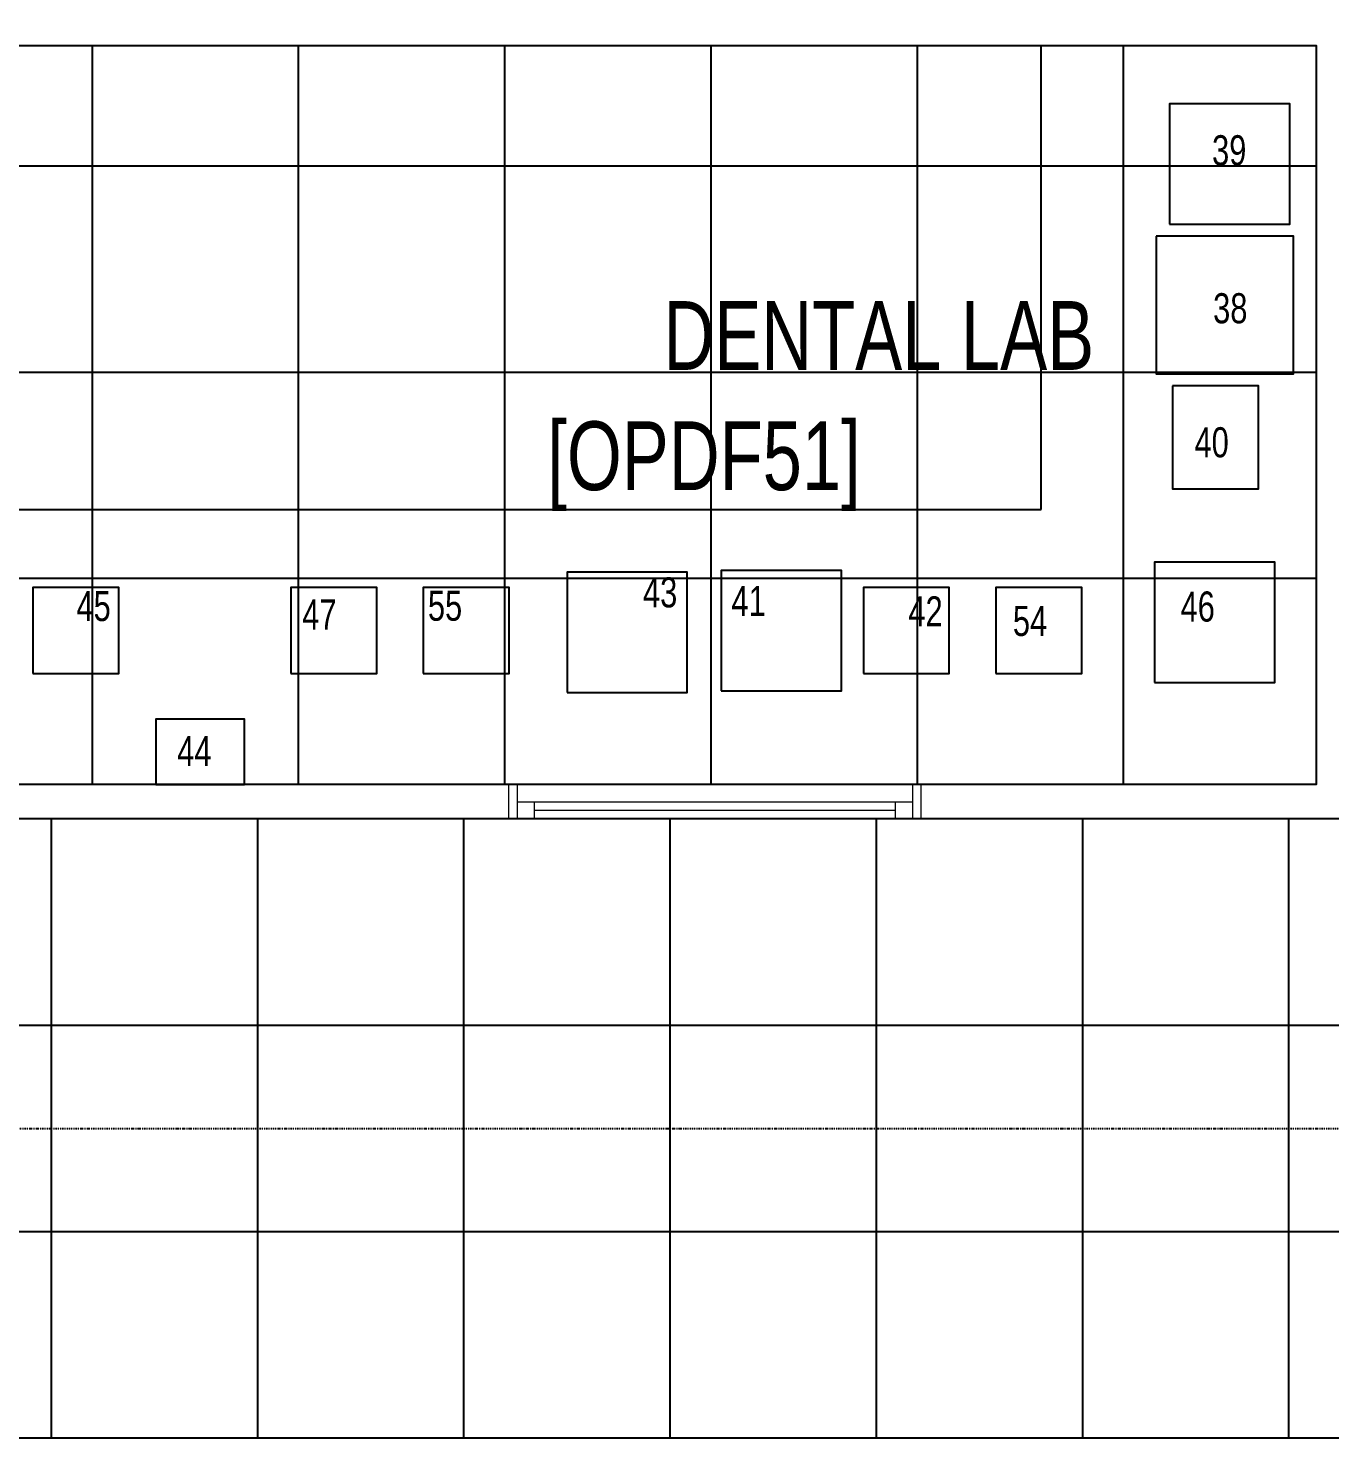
# Model space of a CAD drawing. Extents: x -12260 to 304645, y -29287 to 19916.
# Drawn here: x 29229 to 33015, y -2710 to 1390 of the extents above; entities that cross this region are included whole.
import ezdxf
from ezdxf import colors
from ezdxf.entities.mleader import LeaderData, LeaderLine
from ezdxf.math import Vec2, Vec3

# ---------------------------------------------------------------- set-up
doc = ezdxf.new("R2010")
doc.units = 0
doc.header["$LTSCALE"] = 0.25
doc.linetypes.add('DASHDOT', pattern=[25.4, 12.7, -6.35, 0, -6.35])
for name, color, linetype, lineweight in [('01-First Floor$0$72_EGR_BASE_TEXT', 252, 'Continuous', 5), ('01-First Floor$0$72_EGR_EQP_TAG', 142, 'Continuous', 5), ('01-First Floor$0$Aluminum', 251, 'Continuous', 5), ('01-First Floor$0$LOADING', 253, 'Continuous', 5), ('01-First Floor$0$Walls', 251, 'Continuous', 5), ('E-LITE-CLNG-CNDT', 6, 'DASHDOT', 35), ('T-DATA-TEXT', 2, 'Continuous', 25), ('T-SOUN-CLNG-CNDT', 3, 'DASHDOT', 25)]:
    doc.layers.add(name, color=color, linetype=linetype, lineweight=lineweight)
doc.layers.add('01-First Floor$0$FALSE CEILING', color=251, linetype='Continuous')
doc.styles.add('01-First Floor$0$X3G_ENTITY_257CFD', font='swisscl.ttf', dxfattribs={"height": 200})
doc.styles.add('01-First Floor$0$X3G_ENTITY_9EC9', font='swisscl.ttf', dxfattribs={"height": 0.2})
doc.styles.add('01-First Floor$0$X3G_ENTITY_9F38', font='swisscl.ttf', dxfattribs={"height": 0.2})
doc.styles.add('DC_Elc_Romans', font='elc_romans.shx', dxfattribs={"width": 0.7})

# ---------------------------------------------------------------- blocks, each defined once
blk = doc.blocks.new('01-First Floor$0$ME19011A-P')
for p, q in [((-0.425, 0), (0.425, 0)), ((-0.425, 0), (-0.425, -0.015)), ((0.425, 0), (0.425, -0.015)), ((-0.425, -0.015), (0.425, -0.015)), ((-0.3675, -0.0198), (-0.2325, -0.0198)), ((-0.3675, -0.0198), (-0.3675, -0.0399)), ((-0.3675, -0.0399), (-0.2325, -0.0399)), ((-0.36, -0.015), (-0.36, -0.0198)), ((-0.24, -0.015), (-0.24, -0.0198)), ((-0.2325, -0.0198), (-0.2325, -0.0399)), ((-0.15, -0.015), (-0.15, -0.04)), ((-0.15, -0.025), (0, -0.025)), ((-0.15, -0.04), (-0.1187, -0.04)), ((-0.0887, -0.04), (-0.0637, -0.04)), ((-0.0606, -0.0371), (-0.0787, -0.0432)), ((-0.0402, -0.0312), (-0.0496, -0.0337)), ((-0.047, -0.0434), (-0.0376, -0.0409)), ((-0.0376, -0.0409), (-0.0402, -0.0312)), ((-0.0379, -0.04), (0, -0.04)), ((0, -0.015), (0, -0.04)), ((0.1, -0.015), (0.1, -0.045)), ((0.1, -0.035), (0.2, -0.035)), ((0.2, -0.045), (0.2, -0.015)), ((0.2818, -0.015), (0.2484, -0.015)), ((0.2484, -0.0243), (0.2484, -0.015)), ((0.2818, -0.0243), (0.2484, -0.0243)), ((0.2818, -0.0243), (0.2818, -0.015)), ((0.3211, -0.015), (0.2877, -0.015)), ((0.2877, -0.015), (0.2877, -0.0531)), ((0.3211, -0.0243), (0.2877, -0.0243)), ((0.3211, -0.0531), (0.3211, -0.015)), ((0.3623, -0.015), (0.3289, -0.015)), ((0.3289, -0.015), (0.3289, -0.0531)), ((0.3623, -0.0243), (0.3289, -0.0243)), ((0.3623, -0.0531), (0.3623, -0.015)), ((0.3682, -0.0243), (0.3682, -0.015)), ((0.3682, -0.015), (0.4016, -0.015)), ((0.3682, -0.0243), (0.4016, -0.0243)), ((0.4016, -0.0243), (0.4016, -0.015)), ((-0.0787, -0.0432), (-0.077, -0.0497)), ((-0.0582, -0.046), (-0.077, -0.0497)), ((0.1, -0.045), (0.2, -0.045)), ((0.2877, -0.0531), (0.3211, -0.0531)), ((0.3289, -0.0531), (0.3623, -0.0531))]:
    blk.add_line(p, q)
blk.add_lwpolyline([(-0.1187, -0.0482), (-0.0887, -0.0482), (-0.0887, -0.0382), (-0.1187, -0.0382)], close=True)
at = {"color": 8, "const_width": 0.000601}
for points in [[(0.3044, -0.0531, -0.184574), (0.2977, -0.0636, -1.44364), (0.2961, -0.0581, -0.837915), (0.2969, -0.0664, -0.30536), (0.2839, -0.062, -1.584726), (0.2894, -0.0609, -0.253153), (0.2827, -0.0684, -0.874198), (0.2775, -0.0585, -0.915253), (0.2791, -0.0658, -0.223821), (0.2683, -0.0644, -1.703343), (0.272, -0.0597, -0.588962), (0.2621, -0.068, -0.717795), (0.2625, -0.0581, -0.983104), (0.2645, -0.0644, -0.326362), (0.2534, -0.0609, -0.758716), (0.2609, -0.0514, -0.906186), (0.2593, -0.0565, -0.189488), (0.2526, -0.0522, -0.7948), (0.2613, -0.0423, -1.223996), (0.2574, -0.047, -0.072149), (0.2534, -0.0403, -0.645886), (0.2609, -0.0324, -1.366917), (0.2574, -0.0371, -0.078415), (0.2542, -0.0308, -0.723006), (0.2613, -0.0256, -1.105484), (0.2582, -0.0292, -0.221197), (0.2566, -0.0243, -0.221197)], [(0.3456, -0.0531, 0.184574), (0.3523, -0.0636, 1.44364), (0.3539, -0.0581, 0.837915), (0.3531, -0.0664, 0.30536), (0.3661, -0.062, 1.584726), (0.3606, -0.0609, 0.253153), (0.3673, -0.0684, 0.874198), (0.3725, -0.0585, 0.915253), (0.3709, -0.0658, 0.223821), (0.3817, -0.0644, 1.703343), (0.378, -0.0597, 0.588962), (0.3879, -0.068, 0.717795), (0.3875, -0.0581, 0.983104), (0.3855, -0.0644, 0.326362), (0.3966, -0.0609, 0.758716), (0.3891, -0.0514, 0.906186), (0.3907, -0.0565, 0.189488), (0.3974, -0.0522, 0.7948), (0.3887, -0.0423, 1.223996), (0.3926, -0.047, 0.072149), (0.3966, -0.0403, 0.645886), (0.3891, -0.0324, 1.366917), (0.3926, -0.0371, 0.078415), (0.3958, -0.0308, 0.723006), (0.3887, -0.0256, 1.105484), (0.3918, -0.0292, 0.221197), (0.3934, -0.0243, 0.221197)]]:
    blk.add_lwpolyline(points, format="xyb", dxfattribs=at)
blk.add_circle((-0.0537, -0.04), 0.0075)
for centre, radius, start, end in [((-0.1037, -0.04), 0.01, 10.4593, 169.5407), ((-0.1037, -0.04), 0.0075, 14.0075, 165.9925), ((-0.0537, -0.04), 0.01, 45, 180)]:
    blk.add_arc(centre, radius, start, end)
blk = doc.blocks.new('01-First Floor$0$M.44.57.64')
at = {"layer": '01-First Floor$0$LOADING', "xscale": 1000.000000000002, "yscale": 1000.000000000002, "zscale": 1000.000000000002, "rotation": 225.9999036123427}
blk.add_blockref('01-First Floor$0$ME19011A-P', (-80806.9, 16720.7), dxfattribs=at)
blk = doc.blocks.new('01-First Floor$0$A$C37be4daf')
at = {"layer": '01-First Floor$0$Aluminum'}
for p, q in [((1416, 598.2), (216, 598.2)), ((241, 498.2), (241, 598.2)), ((291, 548.2), (291, 598.2)), ((1341, 548.2), (1341, 598.2)), ((1391, 498.2), (1391, 598.2)), ((1391, 548.2), (241, 548.2)), ((291, 573.2), (1341, 573.2)), ((1416, 498.2), (216, 498.2))]:
    blk.add_line(p, q, dxfattribs=at)
at = {"layer": '01-First Floor$0$Walls'}
for p, q in [((216, 498.2), (216, 598.2)), ((1416, 498.2), (1416, 598.2))]:
    blk.add_line(p, q, dxfattribs=at)
blk = doc.blocks.new('01-First Floor')
at = {"layer": '01-First Floor$0$FALSE CEILING', "linetype": 'Continuous'}
for p, q in [((29415.6, -810), (29415.6, 1340)), ((30015.6, -810), (30015.6, 1340)), ((30615.6, -810), (30615.6, 1340)), ((31215.6, -810), (31215.6, 1340)), ((31815.6, -810), (31815.6, 1340)), ((32415.6, -810), (32415.6, 1340)), ((25215.6, 990), (32976, 990)), ((25215.6, 390), (32976, 390)), ((25217.4, -210), (32976, -210)), ((29296.4, -2710), (29296.4, -910)), ((29896.4, -2710), (29896.4, -910)), ((30496.4, -2710), (30496.4, -910)), ((31096.4, -2710), (31096.4, -910)), ((31696.4, -2710), (31696.4, -910)), ((32296.4, -2710), (32296.4, -910)), ((32896.4, -2710), (32896.4, -910)), ((8296.4, -1510), (48976, -1510)), ((8296.4, -2110), (48976, -2110))]:
    blk.add_line(p, q, dxfattribs=at)
at = {"layer": '01-First Floor$0$FALSE CEILING'}
for p, q in [((32176, -10, -0.1), (32176, 1340, -0.1)), ((25215.6, -10, -0.1), (32176, -10, -0.1))]:
    blk.add_line(p, q, dxfattribs=at)
for points in [[(25817.4, -810), (25215.6, -208.1), (25215.6, 1340), (32976, 1340), (32976, -810), (25817.4, -810)], [(48976, -910), (8296.4, -910), (8296.4, -2710), (48976, -2710), (48976, -910)]]:
    blk.add_lwpolyline(points, dxfattribs=at)
for points, elevation in [([(32549.3, 820), (32899.3, 820), (32899.3, 1170), (32549.3, 1170)], -0.2), ([(32510, 785), (32510, 385), (32910, 385), (32910, 785)], -0.2), ([(32558.1, 350.1), (32558.1, 50.1), (32808.1, 50.1), (32808.1, 350.1)], -0.2), ([(32505.6, -513.1), (32855.6, -513.1), (32855.6, -163.1), (32505.6, -163.1)], -0.2), ([(30796.3, -542.3), (31146.3, -542.3), (31146.3, -192.3), (30796.3, -192.3)], -0.2), ([(31244.8, -537.8), (31594.8, -537.8), (31594.8, -187.8), (31244.8, -187.8)], -0.2), ([(29242.1, -487), (29492.1, -487), (29492.1, -237), (29242.1, -237)], -0.2), ([(29992.9, -487), (30242.9, -487), (30242.9, -237), (29992.9, -237)], -0.2), ([(30378, -487), (30628, -487), (30628, -237), (30378, -237)], -0.2), ([(31658.4, -487), (31908.4, -487), (31908.4, -237), (31658.4, -237)], -0.2), ([(32043.5, -487), (32293.5, -487), (32293.5, -237), (32043.5, -237)], -0.2), ([(29599.7, -810), (29858, -810), (29858, -619.5), (29599.7, -619.5)], -0.1)]:
    blk.add_lwpolyline(points, close=True, dxfattribs=dict(at, elevation=elevation))
at = {"layer": '01-First Floor$0$LOADING'}
for p, q in [((32176, -10, -0.1), (32176, 1340, -0.1)), ((25215.6, -10, -0.1), (32176, -10, -0.1))]:
    blk.add_line(p, q, dxfattribs=at)
for points, elevation in [([(32549.3, 820), (32899.3, 820), (32899.3, 1170), (32549.3, 1170)], -0.2), ([(32510, 785), (32510, 385), (32910, 385), (32910, 785)], -0.2), ([(32558.1, 350.1), (32558.1, 50.1), (32808.1, 50.1), (32808.1, 350.1)], -0.2), ([(32505.6, -513.1), (32855.6, -513.1), (32855.6, -163.1), (32505.6, -163.1)], -0.2), ([(30796.3, -542.3), (31146.3, -542.3), (31146.3, -192.3), (30796.3, -192.3)], -0.2), ([(31244.8, -537.8), (31594.8, -537.8), (31594.8, -187.8), (31244.8, -187.8)], -0.2), ([(29242.1, -487), (29492.1, -487), (29492.1, -237), (29242.1, -237)], -0.2), ([(29992.9, -487), (30242.9, -487), (30242.9, -237), (29992.9, -237)], -0.2), ([(30378, -487), (30628, -487), (30628, -237), (30378, -237)], -0.2), ([(31658.4, -487), (31908.4, -487), (31908.4, -237), (31658.4, -237)], -0.2), ([(32043.5, -487), (32293.5, -487), (32293.5, -237), (32043.5, -237)], -0.2), ([(29599.7, -810), (29858, -810), (29858, -619.5), (29599.7, -619.5)], -0.1)]:
    blk.add_lwpolyline(points, close=True, dxfattribs=dict(at, elevation=elevation))
at = {"layer": '01-First Floor$0$Walls'}
for p, q in [((25215.6, 1340), (32976, 1340)), ((32976, 1340), (32976, -810)), ((32976, -810), (25817.4, -810)), ((33076, -910), (25776, -910)), ((25776, -2710), (33076, -2710))]:
    blk.add_line(p, q, dxfattribs=at)
at = {"rotation": 180}
blk.add_blockref('01-First Floor$0$A$C37be4daf', (32042, -311.8), dxfattribs=at)
at = {"layer": '01-First Floor$0$LOADING', "rotation": 134.0000963876573}
blk.add_blockref('01-First Floor$0$M.44.57.64', (-11925.4, 66932.7, -0.1), dxfattribs=at)
at = {"layer": '01-First Floor$0$72_EGR_BASE_TEXT', "char_height": 200, "attachment_point": 2}
for s, insert, style in [('DENTAL LAB', (31703.3, 596.2, 0), '01-First Floor$0$X3G_ENTITY_9EC9'), ('[OPDF51]', (31194.8, 246.4), '01-First Floor$0$X3G_ENTITY_9F38')]:
    blk.add_mtext(s, dxfattribs=dict(at, insert=insert, style=style))
at = {"layer": '01-First Floor$0$72_EGR_EQP_TAG', "char_height": 87.47, "attachment_point": 2, "style": '01-First Floor$0$X3G_ENTITY_257CFD'}
for s, insert in [('39', (32722.7, 1078.7, -0.1)), ('38', (32725.8, 619.2, -0.1)), ('40', (32671.6, 229.3, -0.1)), ('43', (31067.2, -207.2, -0.1)), ('41', (31324.4, -232.2, -0.1)), ('45', (29419.1, -246.9, -0.1)), ('47', (30075.9, -271.7, -0.1)), ('55', (30441.5, -246, -0.1)), ('42', (31839.3, -262.5, -0.1)), ('46', (32631, -248.5, -0.2)), ('54', (32143.2, -290.2, -0.1)), ('44', (29712.1, -668.9, -0.1))]:
    blk.add_mtext(s, dxfattribs=dict(at, insert=insert))
blk = doc.blocks.new('DC_Arrow-ArrowEllipse')
at = {"color": 0}
blk.add_ellipse((0, 0), major_axis=(0.4, 0), ratio=0.4, dxfattribs=at)
at = {"color": 0, "ltscale": 0.5}
blk.add_solid([(-1.4, 0.167), (-0.4, 0), (-1.4, -0.167)], dxfattribs=at)

msp = doc.modelspace()

# ---------------------------------------------------------------- linework, layer by layer
at = {"layer": 'T-SOUN-CLNG-CNDT'}
msp.add_lwpolyline([(21042.4, -1810), (24108.2, -1810), (29082.9, -1810), (33196.4, -1810), (38596.4, -1810), (42796.4, -1810), (48196.4, -1810)], dxfattribs=at)

# ---------------------------------------------------------------- block references
at = {"layer": 'E-LITE-CLNG-CNDT'}
msp.add_blockref('01-First Floor', (0, 0), dxfattribs=at)

# ---------------------------------------------------------------- leaders
at = {"layer": 'T-DATA-TEXT'}
ml = msp.add_multileader_mtext('Standard', dxfattribs=at)
ml.set_content('LINE 10 TO SOUND RACK\\PIN DATA ROOM  ', color=256, style='DC_Elc_Romans')
ml.set_leader_properties(color=45)
ml.set_arrow_properties(name='DC_Arrow-ArrowEllipse')
ml.build(insert=Vec2(0, 0))
ml.multileader.update_dxf_attribs({"dogleg_length": 2, "arrow_head_size": 200, "scale": 100})
ctx = ml.context
ctx.base_point, ctx.scale, ctx.char_height, ctx.arrow_head_size, ctx.landing_gap_size, ctx.plane_origin = Vec3(15806.7, 1403.9), 100, 200, 200, 200, Vec3(24739.4, 5429)
notes = []
notes.append((ctx, [(0, (1, 1, 0), (15606.7, 1403.9), (1, 0), 200, [(0, [(14471.1, 290)], 0, [])])]))
ctx.mtext.insert, ctx.mtext.width, ctx.mtext.flow_direction = Vec3(16006.7, 1503.9), 2820.295, 5
ml = msp.add_multileader_mtext('Standard', dxfattribs=at)
ml.set_content('LINE 8 TO SOUND RACK\\PIN DATA ROOM  ', color=256, style='DC_Elc_Romans')
ml.set_leader_properties(color=45)
ml.set_arrow_properties(name='DC_Arrow-ArrowEllipse')
ml.build(insert=Vec2(0, 0))
ml.multileader.update_dxf_attribs({"dogleg_length": 2, "arrow_head_size": 200, "scale": 100})
ctx = ml.context
ctx.base_point, ctx.scale, ctx.char_height, ctx.arrow_head_size, ctx.landing_gap_size, ctx.plane_origin = Vec3(22415.6, 640.2, 0), 100, 200, 200, 200, Vec3(31311.3, 2816.8, 0)
notes.append((ctx, [(0, (1, 1, 0), (22215.6, 640.2, 0), (1, 0), 200, [(0, [(20998.6, -2036.1, 0)], 0, [])])]))
ctx.mtext.insert, ctx.mtext.width, ctx.mtext.flow_direction = Vec3(22615.6, 740.2, 0), 2820.295, 5
ml = msp.add_multileader_mtext('Standard', dxfattribs=at)
ml.set_content('LINE 7 TO SOUND RACK\\PIN DATA ROOM  ', color=256, style='DC_Elc_Romans')
ml.set_leader_properties(color=45)
ml.set_arrow_properties(name='DC_Arrow-ArrowEllipse')
ml.build(insert=Vec2(0, 0))
ml.multileader.update_dxf_attribs({"dogleg_length": 2, "arrow_head_size": 200, "scale": 100})
ctx = ml.context
ctx.base_point, ctx.scale, ctx.char_height, ctx.arrow_head_size, ctx.landing_gap_size, ctx.plane_origin = Vec3(7841.3, 241), 100, 200, 200, 200, Vec3(16810.9, 3595.5)
notes.append((ctx, [(0, (1, 1, 0), (7641.3, 241), (1, 0), 200, [(0, [(5536, -1185.7)], 0, [])])]))
ctx.mtext.insert, ctx.mtext.width, ctx.mtext.flow_direction = Vec3(8041.3, 341), 2820.295, 5
for ctx, leaders in notes:
    for number, flags, end, landing, length, lines in leaders:
        leader = LeaderData()
        leader.index, (leader.has_last_leader_line, leader.has_dogleg_vector, leader.attachment_direction) = number, flags
        leader.last_leader_point, leader.dogleg_vector, leader.dogleg_length = Vec3(end), Vec3(landing), length
        for number, points, colour, breaks in lines:
            line = LeaderLine()
            line.index, line.vertices, line.color, line.breaks = number, Vec3.list(points), colors.encode_raw_color(colour), breaks
            leader.lines.append(line)
        ctx.leaders.append(leader)

doc.saveas('drawing.dxf')
